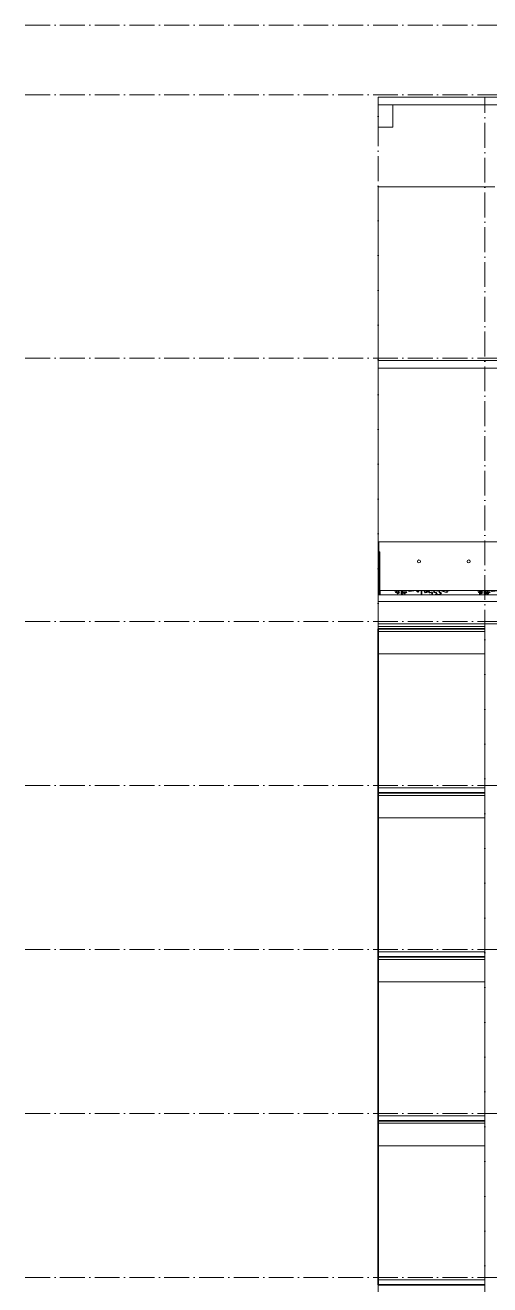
# Model space of a CAD drawing. Header units: millimetres. Extents: x -20608 to 106651, y -8981 to 93550.
# Drawn here: x -15601 to -6249, y 67950 to 93300 of the extents above; entities that cross this region are included whole.
import ezdxf

# ---------------------------------------------------------------- set-up
doc = ezdxf.new("R2010")
doc.units = ezdxf.units.MM
doc.linetypes.add('Grid Line', pattern=[14, 10, -2, 0, -2])
for name, color, linetype, lineweight in [('L-SITE', 91, 'Continuous', 5), ('NET CAT', 3, 'Continuous', 5), ('NET CATConcrete', 3, 'Continuous', 5), ('NET THAY 1', 41, 'Continuous', 5), ('NET THAY 2', 55, 'Continuous', 5), ('NET-THAY', 2, 'Continuous', 9), ('TRUC', 225, 'Continuous', 5)]:
    doc.layers.add(name, color=color, linetype=linetype, lineweight=lineweight)

# ---------------------------------------------------------------- blocks, each defined once
blk = doc.blocks.new('Railing - NBS_RailInfillPnl_Post-721024-MẶT ĐỨNG 1-14')
at = {"layer": 'NET THAY 2', "color": 7}
for p, q in [((-4121, 81920), (-4121, 81835)), ((-4111, 81835), (-4111, 81920))]:
    blk.add_line(p, q, dxfattribs=at)
blk = doc.blocks.new('Railing - NBS_RailInfillPnl_Post-V418-MẶT ĐỨNG 1-14')
at = {"layer": 'NET THAY 2', "color": 7}
for p, q in [((-8482, 81835), (-8482, 81920)), ((-8456, 81920), (-8456, 81835))]:
    blk.add_line(p, q, dxfattribs=at)
blk = doc.blocks.new('Railing - NBS_RailInfillPnl_Post-V419-MẶT ĐỨNG 1-14')
at = {"layer": 'NET THAY 2', "color": 7}
for p, q in [((-6446, 81920), (-6456, 81920)), ((-6456, 81920), (-6456, 81835)), ((-6446, 81835), (-6446, 81920))]:
    blk.add_line(p, q, dxfattribs=at)
blk = doc.blocks.new('Railing - NBS_RailInfillPnl_Post-720245-MẶT ĐỨNG 1-14')
at = {"layer": 'NET THAY 2', "color": 7}
blk.add_line((-8482, 81920), (-8482, 82700), dxfattribs=at)
blk = doc.blocks.new('Railing - NBS_RailInfillPnl_Post-V420-MẶT ĐỨNG 1-14')
at = {"layer": 'NET THAY 2', "color": 7}
for p, q in [((-8464, 82700), (-8474, 82700)), ((-8474, 82700), (-8474, 81835)), ((-8464, 81835), (-8464, 82700))]:
    blk.add_line(p, q, dxfattribs=at)
blk = doc.blocks.new('Railing - NBS_RailInfillPnl_Post-V421-MẶT ĐỨNG 1-14')
at = {"layer": 'NET THAY 2', "color": 7}
for p, q in [((1608, 81835), (1608, 81920)), ((1634, 81920), (1634, 81835))]:
    blk.add_line(p, q, dxfattribs=at)
blk = doc.blocks.new('Railing - Railing-537716-MẶT ĐỨNG 1-14')
at = {"layer": 'NET THAY 1', "color": 7}
for q in [(401, 81835), (-8499, 81700)]:
    blk.add_line((-8499, 81835), q, dxfattribs=at)
for name, p in [('Railing - NBS_RailInfillPnl_Post-720245-MẶT ĐỨNG 1-14', (0, 0)), ('Railing - NBS_RailInfillPnl_Post-V420-MẶT ĐỨNG 1-14', (0, 0)), ('Railing - NBS_RailInfillPnl_Post-V418-MẶT ĐỨNG 1-14', (0, 0)), ('Railing - NBS_RailInfillPnl_Post-V419-MẶT ĐỨNG 1-14', (0, 0)), ('Railing - NBS_RailInfillPnl_Post-721024-MẶT ĐỨNG 1-14', (-2177, 0)), ('Railing - NBS_RailInfillPnl_Post-V419-MẶT ĐỨNG 1-14', (2018, 0)), ('Railing - NBS_RailInfillPnl_Post-721024-MẶT ĐỨNG 1-14', (0, 0)), ('Railing - NBS_RailInfillPnl_Post-V419-MẶT ĐỨNG 1-14', (4036, 0)), ('Railing - NBS_RailInfillPnl_Post-V419-MẶT ĐỨNG 1-14', (6054, 0)), ('Railing - NBS_RailInfillPnl_Post-V421-MẶT ĐỨNG 1-14', (0, 0))]:
    blk.add_blockref(name, p)
blk = doc.blocks.new('Top Rail Type - Top Rail_Internal_-538202-MẶT ĐỨNG 1-14')
at = {"layer": 'NET THAY 1', "color": 7}
for p, q in [((-8480, 82900), (420, 82900)), ((-8480, 82900), (-8480, 81920)), ((-8480, 81920), (-8474, 81920)), ((-8464, 81920), (-6456, 81920)), ((-6446, 81920), (-4438, 81920)), ((-4428, 81920), (-2420, 81920)), ((-2410, 81920), (-402, 81920)), ((-392, 81920), (418, 81920))]:
    blk.add_line(p, q, dxfattribs=at)
blk = doc.blocks.new('ALB-RAILING 32 - ALB-BALUSTER-537417-MẶT ĐỨNG 1-14')
at = {"layer": 'NET THAY 1', "color": 7}
for start, end in [(360, 180), (180, 0)]:
    blk.add_arc((325, 82507), 30, start, end, dxfattribs=at)
blk = doc.blocks.new('CAY XANH 1 - CAY XANH_dwg-V436-MẶT ĐỨNG 1-14')
at = {"layer": 'L-SITE'}
for p, q in [((-6481, 81919), (-6506, 81919)), ((-6430, 81902), (-6446, 81908))]:
    blk.add_line(p, q, dxfattribs=at)
at = {"layer": 'L-SITE', "flags": 128}
for points in [[(-6456, 81912), (-6464, 81915), (-6477, 81884), (-6456, 81884)], [(-6446, 81859), (-6418, 81872), (-6415, 81893), (-6430, 81902)], [(-6341, 81835), (-6362, 81862), (-6362, 81893), (-6352, 81900), (-6325, 81881), (-6309, 81859), (-6300, 81862), (-6294, 81884), (-6284, 81890), (-6272, 81877), (-6266, 81893), (-6362, 81904), (-6362, 81920)], [(-6220, 81920), (-6213, 81900), (-6122, 81918)], [(-6048, 81920), (-6048, 81903), (-6029, 81890), (-6026, 81912), (-6023, 81920)], [(-5884, 81918), (-5902, 81906), (-5890, 81875), (-5859, 81884), (-5846, 81915), (-5834, 81920)], [(-5830, 81920), (-5819, 81900), (-5797, 81875), (-5756, 81893), (-5747, 81875), (-5747, 81859), (-5769, 81838), (-5784, 81840), (-5784, 81835)], [(-5716, 81920), (-5707, 81884), (-5670, 81881), (-5657, 81853), (-5682, 81838), (-5682, 81835)], [(-5687, 81920), (-5695, 81915), (-5712, 81920)], [(-5615, 81920), (-5645, 81912), (-5644, 81920)], [(-5631, 81835), (-5632, 81840), (-5589, 81850), (-5571, 81868), (-5601, 81890), (-5610, 81920)], [(-5556, 81920), (-5558, 81915), (-5457, 81881), (-5447, 81909), (-5416, 81915), (-5423, 81920)]]:
    blk.add_lwpolyline(points, dxfattribs=at)
blk = doc.blocks.new('CAY XANH 1 - CAY XANH_dwg-714092-MẶT ĐỨNG 1-14')
at = {"layer": 'L-SITE'}
for p, q in [((-2618, 81920), (-2618, 81916)), ((-2618, 81916), (-2618, 81920))]:
    blk.add_line(p, q, dxfattribs=at)
at = {"layer": 'L-SITE', "flags": 128}
for points in [[(-2618, 81835), (-2618, 81859), (-2618, 81890), (-2618, 81896), (-2618, 81877), (-2618, 81856), (-2618, 81859), (-2618, 81881), (-2618, 81887), (-2618, 81874), (-2618, 81890), (-2618, 81900), (-2618, 81920)], [(-2618, 81920), (-2618, 81896), (-2618, 81915), (-2618, 81920)], [(-2618, 81920), (-2618, 81900), (-2618, 81887), (-2618, 81909), (-2618, 81920)], [(-2618, 81920), (-2618, 81915), (-2618, 81903), (-2618, 81872), (-2618, 81881), (-2618, 81912), (-2618, 81918), (-2618, 81896), (-2618, 81872), (-2618, 81890), (-2618, 81872), (-2618, 81856), (-2618, 81835)], [(-2618, 81920), (-2618, 81912), (-2618, 81878), (-2618, 81906), (-2618, 81912), (-2618, 81920)], [(-2618, 81920), (-2618, 81912), (-2618, 81918), (-2618, 81881), (-2618, 81878), (-2618, 81850), (-2618, 81835)], [(-2618, 81835), (-2618, 81837), (-2618, 81847), (-2618, 81865), (-2618, 81887), (-2618, 81918), (-2618, 81909), (-2618, 81920)], [(-2618, 81899), (-2618, 81912), (-2618, 81881)], [(-2618, 81881), (-2618, 81856), (-2618, 81868), (-2618, 81890), (-2618, 81899)], [(-2618, 81835), (-2618, 81837), (-2618, 81835)]]:
    blk.add_lwpolyline(points, dxfattribs=at)
blk = doc.blocks.new('CAY XANH 1 - CAY XANH 1-V437-MẶT ĐỨNG 1-14')
for name, p in [('CAY XANH 1 - CAY XANH_dwg-V436-MẶT ĐỨNG 1-14', (0, 0)), ('CAY XANH 1 - CAY XANH_dwg-714092-MẶT ĐỨNG 1-14', (-3347, 0))]:
    blk.add_blockref(name, p)
blk = doc.blocks.new('CAY XANH 1 - CAY XANH_dwg-714093-MẶT ĐỨNG 1-14')
at = {"layer": 'L-SITE'}
blk.add_line((-3134, 81919), (-3159, 81919), dxfattribs=at)
at = {"layer": 'L-SITE', "flags": 128}
blk.add_lwpolyline([(-3083, 81902), (-3118, 81915), (-3130, 81884), (-3108, 81884), (-3099, 81859), (-3071, 81872), (-3068, 81893)], close=True, dxfattribs=at)
for points in [[(-2994, 81835), (-3015, 81862), (-3015, 81893), (-3006, 81900), (-2978, 81881), (-2962, 81859), (-2954, 81862), (-2947, 81884), (-2938, 81890), (-2926, 81877), (-2919, 81893), (-3016, 81904), (-3016, 81920)], [(-2873, 81920), (-2866, 81900), (-2776, 81918)], [(-2701, 81920), (-2701, 81903), (-2683, 81890), (-2680, 81912), (-2677, 81920)], [(-2537, 81918), (-2555, 81906), (-2543, 81875), (-2512, 81884), (-2500, 81915), (-2487, 81920)], [(-2484, 81920), (-2472, 81900), (-2450, 81875), (-2420, 81888)], [(-2410, 81893), (-2400, 81875), (-2400, 81859), (-2410, 81849)], [(-2369, 81920), (-2360, 81884), (-2323, 81881), (-2310, 81853), (-2335, 81838), (-2335, 81835)], [(-2341, 81920), (-2348, 81915), (-2366, 81920)], [(-2269, 81920), (-2298, 81912), (-2298, 81920)], [(-2284, 81835), (-2286, 81840), (-2242, 81850), (-2224, 81868), (-2254, 81890), (-2264, 81920)], [(-2209, 81920), (-2211, 81915), (-2110, 81881), (-2101, 81909), (-2069, 81915), (-2076, 81920)], [(-2422, 81838), (-2438, 81840), (-2438, 81835)]]:
    blk.add_lwpolyline(points, dxfattribs=at)
blk = doc.blocks.new('CAY XANH 1 - CAY XANH 1-678680-MẶT ĐỨNG 1-14')
for name in ['CAY XANH 1 - CAY XANH_dwg-714093-MẶT ĐỨNG 1-14', 'CAY XANH 1 - CAY XANH_dwg-714092-MẶT ĐỨNG 1-14']:
    blk.add_blockref(name, (0, 0))
blk = doc.blocks.new('CAY XANH 1 - CAY XANH_dwg-V440-MẶT ĐỨNG 1-14')
at = {"layer": 'L-SITE'}
blk.add_line((-6457, 81919), (-6482, 81919), dxfattribs=at)
at = {"layer": 'L-SITE', "flags": 128}
for points in [[(-6406, 81902), (-6441, 81915), (-6446, 81900)], [(-6446, 81884), (-6431, 81884), (-6422, 81859), (-6394, 81872), (-6391, 81893), (-6406, 81902)], [(-6317, 81835), (-6338, 81862), (-6338, 81893), (-6329, 81900), (-6301, 81881), (-6285, 81859), (-6277, 81862), (-6270, 81884), (-6261, 81890), (-6249, 81877), (-6242, 81893), (-6339, 81904), (-6339, 81920)], [(-6196, 81920), (-6189, 81900), (-6099, 81918)], [(-6024, 81920), (-6024, 81903), (-6006, 81890), (-6003, 81912), (-6000, 81920)], [(-5860, 81918), (-5878, 81906), (-5866, 81875), (-5835, 81884), (-5823, 81915), (-5810, 81920)], [(-5807, 81920), (-5795, 81900), (-5773, 81875), (-5733, 81893), (-5723, 81875), (-5723, 81859), (-5745, 81838), (-5761, 81840), (-5761, 81835)], [(-5692, 81920), (-5683, 81884), (-5646, 81881), (-5633, 81853), (-5658, 81838), (-5658, 81835)], [(-5664, 81920), (-5671, 81915), (-5689, 81920)], [(-5592, 81920), (-5621, 81912), (-5621, 81920)], [(-5607, 81835), (-5609, 81840), (-5565, 81850), (-5547, 81868), (-5577, 81890), (-5587, 81920)], [(-5532, 81920), (-5534, 81915), (-5433, 81881), (-5424, 81909), (-5392, 81915), (-5399, 81920)]]:
    blk.add_lwpolyline(points, dxfattribs=at)
blk = doc.blocks.new('CAY XANH 1 - CAY XANH 1-V441-MẶT ĐỨNG 1-14')
for name, p in [('CAY XANH 1 - CAY XANH_dwg-V440-MẶT ĐỨNG 1-14', (0, 0)), ('CAY XANH 1 - CAY XANH_dwg-714092-MẶT ĐỨNG 1-14', (-3323, 0))]:
    blk.add_blockref(name, p)
blk = doc.blocks.new('ALC1807-ASCENT PLAZA-TANG 23_rvt-1-MẶT ĐỨNG 1-14')
at = {"layer": 'NET-THAY', "lineweight": 15}
for p, q in [((401, 81700), (-8499, 81700)), ((-8499, 81700), (-8499, 81250)), ((-8499, 81250), (-6349, 81250))]:
    blk.add_line(p, q, dxfattribs=at)
at = {"lineweight": 5}
for name, p in [('Top Rail Type - Top Rail_Internal_-538202-MẶT ĐỨNG 1-14', (0, 0)), ('Railing - Railing-537716-MẶT ĐỨNG 1-14', (0, 0)), ('ALB-RAILING 32 - ALB-BALUSTER-537417-MẶT ĐỨNG 1-14', (-8000, 0)), ('ALB-RAILING 32 - ALB-BALUSTER-537417-MẶT ĐỨNG 1-14', (-7000, 0)), ('CAY XANH 1 - CAY XANH 1-678680-MẶT ĐỨNG 1-14', (-5016, 0)), ('CAY XANH 1 - CAY XANH 1-678680-MẶT ĐỨNG 1-14', (-5000, 0)), ('CAY XANH 1 - CAY XANH 1-V437-MẶT ĐỨNG 1-14', (0, 0)), ('CAY XANH 1 - CAY XANH 1-V441-MẶT ĐỨNG 1-14', (0, 0))]:
    blk.add_blockref(name, p, dxfattribs=at)
blk = doc.blocks.new('ALC1807-ASCENT PLAZA-TANG DIEN HINH-TANG 5_rvt-15-MẶT ĐỨNG 1-14')
at = {"layer": 'NET-THAY', "color": 50, "lineweight": 35}
for p, q in [((-8499, 67950), (-8499, 71250)), ((-8499, 71250), (-8299, 71250)), ((-6349, 71250), (-8299, 71250)), ((-8299, 67950), (-8499, 67950)), ((-8299, 67950), (-6349, 67950))]:
    blk.add_line(p, q, dxfattribs=at)
blk = doc.blocks.new('ALC1807-ASCENT PLAZA-TANG DIEN HINH-TANG 5_rvt-16-MẶT ĐỨNG 1-14')
at = {"layer": 'NET-THAY', "color": 50, "lineweight": 35}
for p, q in [((-8499, 71250), (-8499, 74550)), ((-8499, 74550), (-8299, 74550)), ((-6349, 74550), (-8299, 74550)), ((-8299, 71250), (-8499, 71250)), ((-8299, 71250), (-6349, 71250))]:
    blk.add_line(p, q, dxfattribs=at)
blk = doc.blocks.new('ALC1807-ASCENT PLAZA-TANG DIEN HINH-TANG 5_rvt-17-MẶT ĐỨNG 1-14')
at = {"layer": 'NET-THAY', "color": 50, "lineweight": 35}
for p, q in [((-8499, 74550), (-8499, 77850)), ((-8499, 77850), (-8299, 77850)), ((-6349, 77850), (-8299, 77850)), ((-8299, 74550), (-8499, 74550)), ((-8299, 74550), (-6349, 74550))]:
    blk.add_line(p, q, dxfattribs=at)
blk = doc.blocks.new('ALC1807-ASCENT PLAZA-TANG DIEN HINH-TANG 5_rvt-18-MẶT ĐỨNG 1-14')
at = {"layer": 'NET-THAY', "color": 50, "lineweight": 35}
for p, q in [((-8499, 77850), (-8499, 81150)), ((-8499, 81150), (-8299, 81150)), ((-6349, 81150), (-8299, 81150)), ((-8299, 77850), (-8499, 77850)), ((-8299, 77850), (-6349, 77850))]:
    blk.add_line(p, q, dxfattribs=at)

msp = doc.modelspace()

# ---------------------------------------------------------------- linework, layer by layer
at = {"layer": 'NET CAT'}
for p, q in [((-8499.5, 90050), (-8499.5, 86550)), ((-6149.5, 90050), (-8499.5, 90050)), ((-8499.5, 86550), (-6149.5, 86550)), ((-8499.5, 86400), (-6149.5, 86400)), ((-8499.5, 86400), (-8499.5, 81835)), ((-6349.5, 81250), (-6349.5, 5450)), ((-3849.5, 81250), (-6349.5, 81250))]:
    msp.add_line(p, q, dxfattribs=at)
at = {"layer": 'NET CATConcrete'}
for p, q in [((-8499.5, 91250), (-8499.5, 91700)), ((-8199.5, 91700), (-8199.5, 91250)), ((-8199.5, 91250), (-8499.5, 91250)), ((-8499.5, 80650), (-8499.5, 81100)), ((-8499.5, 81100), (-8199.5, 81100)), ((-6349.5, 81100), (-8199.5, 81100)), ((-8199.5, 80650), (-8499.5, 80650)), ((-6349.5, 80650), (-8199.5, 80650)), ((-8499.5, 77350), (-8499.5, 77800)), ((-8499.5, 77800), (-8199.5, 77800)), ((-6349.5, 77800), (-8199.5, 77800)), ((-8199.5, 77350), (-8499.5, 77350)), ((-6349.5, 77350), (-8199.5, 77350)), ((-8499.5, 74050), (-8499.5, 74500)), ((-8499.5, 74500), (-8199.5, 74500)), ((-6349.5, 74500), (-8199.5, 74500)), ((-8199.5, 74050), (-8499.5, 74050)), ((-6349.5, 74050), (-8199.5, 74050)), ((-8499.5, 70750), (-8499.5, 71200)), ((-8499.5, 71200), (-8199.5, 71200)), ((-6349.5, 71200), (-8199.5, 71200)), ((-8199.5, 70750), (-8499.5, 70750)), ((-6349.5, 70750), (-8199.5, 70750))]:
    msp.add_line(p, q, dxfattribs=at)
at = {"layer": 'NET-THAY'}
for p, q in [((-8499.5, 91850), (1350.5, 91850)), ((-8499.5, 91700), (-8499.5, 91850)), ((1350.5, 91700), (-8499.5, 91700)), ((-8499.5, 86550), (-4399.5, 86550)), ((-8499.5, 86400), (-8499.5, 86550)), ((-4399.5, 86400), (-8499.5, 86400)), ((-8499.5, 81250), (-6349.5, 81250)), ((-8499.5, 81250), (-8499.5, 81100)), ((-8499.5, 81200), (-6349.5, 81200)), ((-6349.5, 81100), (-8499.5, 81100)), ((-8499.5, 77950), (-6349.5, 77950)), ((-8499.5, 77950), (-8499.5, 77800)), ((-6349.5, 77800), (-8499.5, 77800)), ((-8499.5, 74650), (-6349.5, 74650)), ((-8499.5, 74650), (-8499.5, 74500)), ((-6349.5, 74500), (-8499.5, 74500)), ((-8499.5, 71350), (-6349.5, 71350)), ((-8499.5, 71350), (-8499.5, 71200)), ((-6349.5, 71200), (-8499.5, 71200)), ((-8499.5, 68050), (-6349.5, 68050)), ((-8499.5, 68050), (-8499.5, 67900))]:
    msp.add_line(p, q, dxfattribs=at)
at = {"layer": 'TRUC', "linetype": 'Grid Line', "ltscale": 50}
for p, q in [((-15600.6, 93300), (101273.4, 93300)), ((-15600.6, 91900), (103813.4, 91900)), ((-8499.5, -4350), (-8499.5, 91838.4)), ((-6349.5, -5780.6), (-6349.5, 91838.4)), ((-15600.6, 86600), (103813.4, 86600)), ((-15600.6, 81300), (103813.4, 81300)), ((-15600.6, 78000), (103813.4, 78000)), ((-15600.6, 74700), (103813.4, 74700)), ((-15600.6, 71400), (103813.4, 71400)), ((-15600.6, 68100), (103813.4, 68100))]:
    msp.add_line(p, q, dxfattribs=at)

# ---------------------------------------------------------------- block references
at = {"lineweight": 5}
for name in ['ALC1807-ASCENT PLAZA-TANG 23_rvt-1-MẶT ĐỨNG 1-14', 'ALC1807-ASCENT PLAZA-TANG DIEN HINH-TANG 5_rvt-18-MẶT ĐỨNG 1-14', 'ALC1807-ASCENT PLAZA-TANG DIEN HINH-TANG 5_rvt-17-MẶT ĐỨNG 1-14', 'ALC1807-ASCENT PLAZA-TANG DIEN HINH-TANG 5_rvt-16-MẶT ĐỨNG 1-14', 'ALC1807-ASCENT PLAZA-TANG DIEN HINH-TANG 5_rvt-15-MẶT ĐỨNG 1-14']:
    msp.add_blockref(name, (0, 0), dxfattribs=at)

doc.saveas('drawing.dxf')
